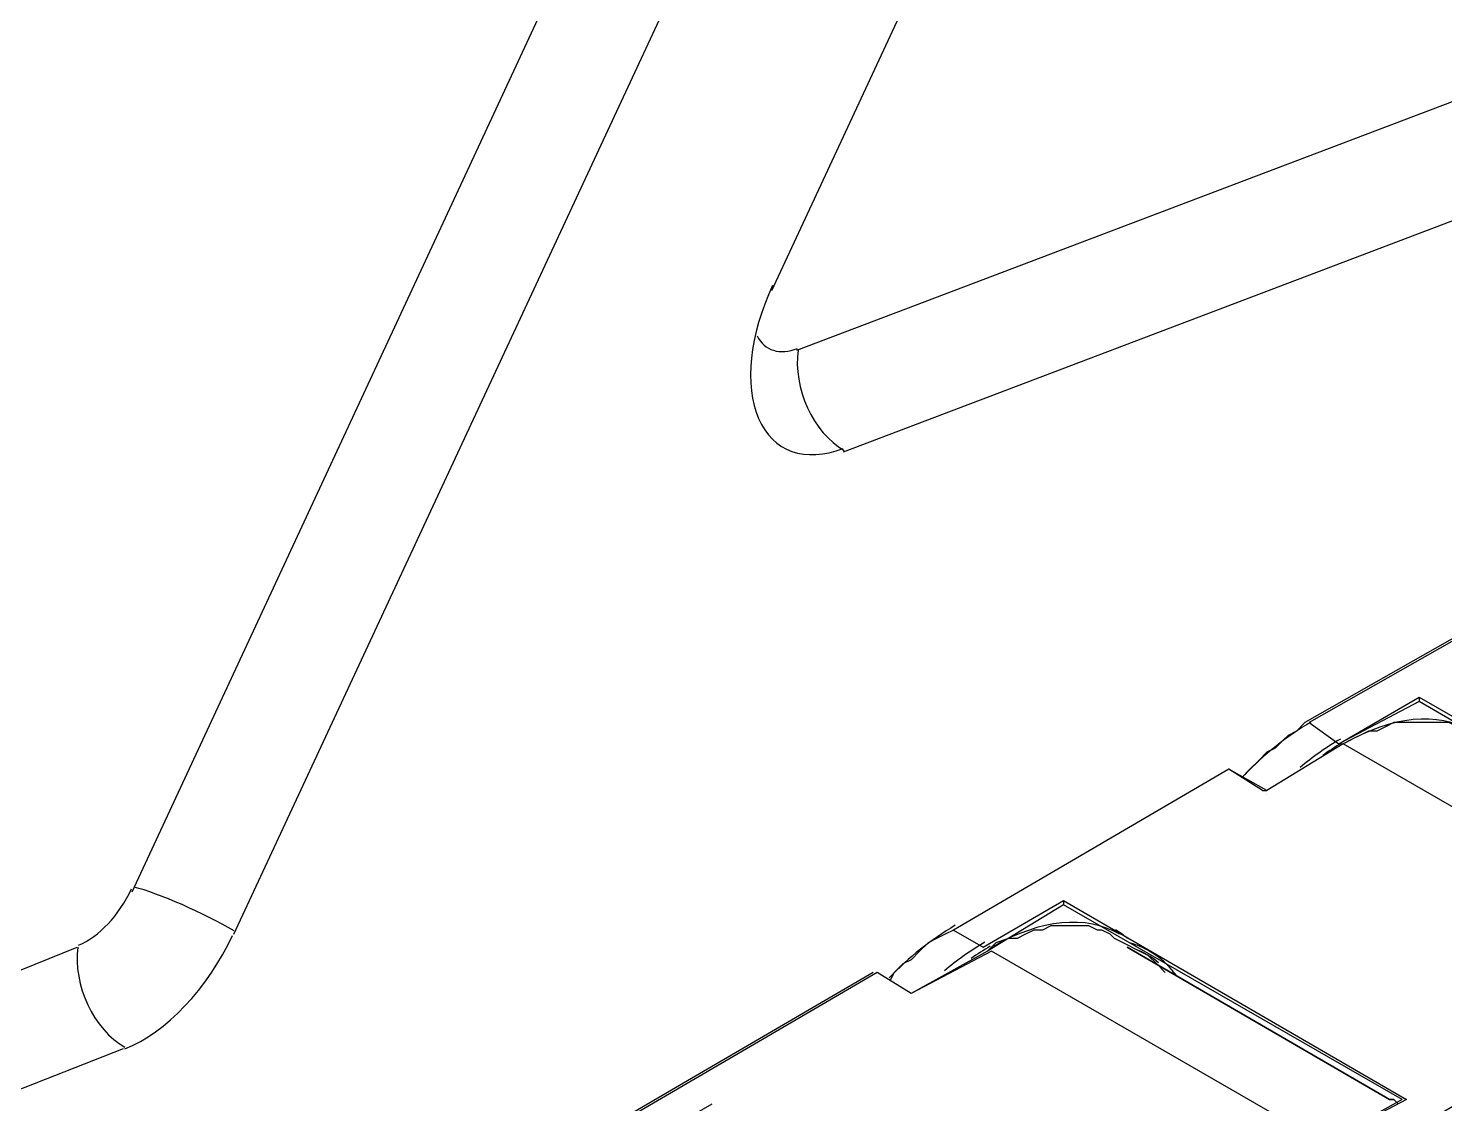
# Model space of a CAD drawing. Header units: inches. Extents: x 109 to 1721, y 29 to 669.
# Drawn here: x 1458.08 to 1465.05, y 320.24 to 325.53 of the extents above; entities that cross this region are included whole.
import ezdxf

# ---------------------------------------------------------------- set-up
doc = ezdxf.new("R2010")
doc.units = ezdxf.units.IN
doc.header["$LTSCALE"] = 0.0393700787401575
doc.header["$MEASUREMENT"] = 0
doc.layers.add('PDF3_Geometría', color=7, linetype='Continuous')

# ---------------------------------------------------------------- blocks, each defined once
blk = doc.blocks.new('OH3A1-1$-$ASSY$$CENTER$TUB_-_v2$-$copia1')
at = {"layer": 'PDF3_Geometría', "lineweight": -3}
for points in [[(17.03251817491319, 9.141688028971352), (17.37333763970269, 9.874991522894963)], [(17.05251905653211, 9.133355034722221), (17.39333852132161, 9.865825229220919)], [(17.43750678168403, 9.859994676378037), (17.15835147433811, 9.260019090440537)], [(17.16335042317708, 9.248341878255207), (17.43333943684896, 9.350837707519528)], [(17.17251756456163, 9.228341844346787), (17.4425065782335, 9.330837673611107)], [(17.34084404839409, 9.210839165581596), (17.32501135932074, 9.20167287190755), (17.31834496392144, 9.205839369032118), (17.26418050130208, 9.175007290310328), (17.27001359727647, 9.170840793185763), (17.28584628634983, 9.180007086859806)], [(17.31750996907552, 9.205839369032118), (17.26334550645616, 9.175007290310328), (17.26167890760633, 9.173340691460503), (17.26001230875651, 9.172507392035588), (17.25917900933159, 9.171674092610674), (17.25751241048177, 9.170007493760847), (17.25584581163194, 9.169174194335936), (17.25417921278211, 9.167507595486107), (17.25251261393229, 9.165840996636282), (17.25084601508246, 9.164174397786457)], [(17.28584459092882, 9.180006239149305), (17.28584459092882, 9.179172939724394)], [(17.28584798177083, 9.1800053914388), (17.35251193576389, 9.141673617892794), (17.33751254611545, 9.132507324218748), (17.34334564208984, 9.129174126519096), (17.3975101047092, 9.160006205240883), (17.39001040988498, 9.16417270236545), (17.40584309895833, 9.173338996039497)], [(17.28584459092882, 9.179172939724394), (17.27001190185547, 9.17083994547526)], [(17.35167778862847, 9.140840318467882), (17.28584713406033, 9.179172092013888)], [(17.29584418402778, 9.17333984375), (17.29417758517795, 9.17333984375), (17.29334428575304, 9.174173143174912), (17.29167768690321, 9.175006442599825), (17.29001108805339, 9.175006442599825), (17.28917778862847, 9.175006442599825), (17.28751118977864, 9.175006442599825), (17.28584459092882, 9.175006442599825), (17.28417799207899, 9.175006442599825), (17.28251139322917, 9.175006442599825), (17.28084479437933, 9.175006442599825), (17.2791781955295, 9.174173143174912), (17.27751159667969, 9.17333984375), (17.27584499782986, 9.17333984375), (17.27417839898003, 9.172506544325087), (17.27251180013021, 9.171673244900171), (17.27084520128038, 9.17083994547526), (17.25584581163194, 9.161673651801216)], [(17.26417880588108, 9.174173143174912), (17.26417880588108, 9.174173143174912)], [(17.27084350585937, 9.170839097764755), (17.25584411621094, 9.161672804090713), (17.24834442138672, 9.165839301215279), (17.19417995876736, 9.134173923068575), (17.20001305474175, 9.130840725368923), (17.2158457438151, 9.140007019042965)], [(17.27001274956597, 9.17083994547526), (17.27001274956597, 9.17083994547526)], [(17.27084520128038, 9.170006646050346), (17.27084520128038, 9.170006646050346)], [(17.33584425184461, 9.133340623643663), (17.27084689670138, 9.170839097764755)], [(17.24834357367621, 9.165839301215275), (17.19417911105686, 9.134173923068575), (17.19251251220702, 9.13334062364366), (17.1908459133572, 9.132507324218748), (17.18917931450738, 9.131674024793837), (17.18751271565755, 9.130007425944008), (17.18584611680773, 9.128340827094185), (17.1841795179579, 9.127507527669268), (17.18251291910807, 9.125840928819443), (17.18167961968316, 9.124174329969618)], [(17.25501166449653, 9.161673651801213), (17.24834526909722, 9.16584014892578)], [(17.24834526909722, 9.165006849500868), (17.24834526909722, 9.165006849500868)], [(17.24834526909722, 9.165006849500868), (17.24834526909722, 9.165006849500868)], [(17.25501166449653, 9.161672804090713), (17.25584496392144, 9.161672804090713)], [(17.25584581163194, 9.160839504665796), (17.25584581163194, 9.160839504665796)], [(17.21584404839409, 9.13917287190755), (17.20084465874566, 9.130006578233504)], [(17.2158457438151, 9.140006171332463), (17.2158457438151, 9.13917287190755)], [(17.21584743923611, 9.140005323621962), (17.28334469265408, 9.10084025065104), (17.26751200358073, 9.092507256401907), (17.27334509955512, 9.088340759277344), (17.32750956217448, 9.120006137424044), (17.32084316677517, 9.124172634548607), (17.33584255642361, 9.133338928222656)], [(17.28251139322916, 9.10084025065104), (17.2158474392361, 9.139172024197046)], [(17.21667819552951, 9.13917287190755), (17.21667819552951, 9.13917287190755)], [(17.22584364149305, 9.132506476508244), (17.22501034206814, 9.133339775933157), (17.22334374321831, 9.134173075358072), (17.2225104437934, 9.134173075358072), (17.22084384494357, 9.135006374782982), (17.21917724609374, 9.135006374782982), (17.21751064724392, 9.135006374782982), (17.21584404839409, 9.135006374782982), (17.21501074896918, 9.135006374782982), (17.21334415011935, 9.135006374782982), (17.21167755126953, 9.134173075358072), (17.2100109524197, 9.134173075358072), (17.20834435356987, 9.133339775933157), (17.20667775472005, 9.132506476508244), (17.20501115587022, 9.132506476508244), (17.20251125759548, 9.131673177083332), (17.20084465874566, 9.130006578233504), (17.18584526909722, 9.121673583984373), (17.17917887369791, 9.12584008110894)], [(17.19417826334635, 9.134173075358072), (17.19417826334635, 9.134173075358072)], [(17.23251173231336, 9.12917327880859), (17.22584533691406, 9.132506476508247)], [(16.95584615071614, 9.104173448350693), (17.02167680528428, 9.130839029947916)], [(17.20167711046007, 9.130005730523003), (17.18584442138672, 9.121672736273865), (17.17917802598741, 9.125839233398436), (17.12501356336805, 9.094173855251737), (17.13084665934244, 9.090840657552082), (17.1466793484158, 9.100006951226128)], [(17.20001220703125, 9.130839877658419), (17.20001220703125, 9.130839877658419)], [(17.20167880588108, 9.130006578233507), (17.20167880588108, 9.130006578233507)], [(17.26667785644531, 9.092507256401907), (17.20168050130208, 9.130005730523003)], [(17.2283460828993, 9.130839877658419), (17.2283460828993, 9.130839877658419)], [(17.2283460828993, 9.130839029947916), (17.28001064724392, 9.10084025065104), (17.28084394666883, 9.10084025065104), (17.28167724609375, 9.100006951226128)], [(17.28167724609375, 9.100006951226128), (17.28084394666884, 9.10084025065104), (17.28001064724392, 9.10084025065104), (17.22834608289931, 9.130839029947916)], [(17.2283460828993, 9.130006578233507), (17.2283460828993, 9.130006578233507)], [(17.2283460828993, 9.130006578233507), (17.2283460828993, 9.130006578233507)], [(17.23251173231336, 9.12917327880859), (17.23417833116319, 9.127506679958763), (17.23584493001302, 9.12584008110894)], [(17.1783447265625, 9.125839233398436), (17.12418026394314, 9.094173855251737), (17.12251366509331, 9.093340555826822), (17.12084706624349, 9.092507256401907), (17.11918046739366, 9.090840657552082), (17.11834716796875, 9.090007358127169), (17.11668056911892, 9.088340759277344), (17.11501397026909, 9.08750745985243), (17.11334737141927, 9.085840861002604), (17.11168077256944, 9.084174262152779)], [(17.17917887369791, 9.125006781684023), (17.17917887369791, 9.125006781684023)], [(17.17917887369791, 9.125006781684023), (17.17917887369791, 9.125006781684023)], [(17.18584526909722, 9.121672736273865), (17.18584526909722, 9.121672736273865)], [(17.18584526909722, 9.120839436848957), (17.18584526909722, 9.120839436848957)], [(16.96501329210069, 9.085006713867188), (17.03084394666883, 9.110838996039497)], [(17.28251139322916, 9.100839402940537), (17.26751200358072, 9.092506408691406), (17.2658454047309, 9.090839809841581), (17.26417880588107, 9.090006510416666), (17.26251220703124, 9.089173210991753), (17.26084560818142, 9.087506612141928), (17.25917900933159, 9.086673312717013), (17.25751241048177, 9.085006713867188), (17.25584581163194, 9.083340115017357), (17.25417921278211, 9.081673516167537)], [(17.2791781955295, 9.10084025065104), (17.2791781955295, 9.10084025065104)], [(17.28334554036458, 9.100839402940537), (17.28334554036458, 9.100839402940537)]]:
    blk.add_lwpolyline(points, dxfattribs=at)
for centre, radius, start, end in [((17.29494741841896, 9.123572319599395), 0.0598562751280529, 120.5557548149531, 136.5199067167472), ((17.29780466951097, 9.124534340753106), 0.0546455511144023, 120.1575894253247, 130.3610924672897), ((17.29578489266846, 9.12779002915761), 0.0500129210066089, 120.2798869253714, 125.3646337596107), ((17.22494857133114, 9.083572251752395), 0.0598562751671902, 120.5557548216219, 136.519906712855), ((17.21762649182832, 9.119619536720617), 0.016837211217631, 50.17935906082944, 59.97588292155013), ((17.22780412698336, 9.084535120640346), 0.0546455511235294, 120.1575894283894, 130.3610924686107), ((17.22661849711124, 9.087789961586118), 0.0500129207151082, 120.2798869108679, 125.364633774762), ((17.22426770943162, 9.11537141583422), 0.0169204138736695, 60.03652356660905, 73.60609737431284), ((17.22426777737639, 9.115394850296596), 0.0160672372898304, 50.21366069585003, 69.78325158983827), ((17.22406050403955, 9.11512171000275), 0.0172408018694788, 40.64605624709586, 59.85597331043017), ((17.22317260633043, 9.114254026744462), 0.0184806116323294, 36.77171936395725, 46.21637246796785)]:
    blk.add_arc(centre, radius, start, end, dxfattribs=at)
for points in [[(17.15857442220052, 9.261042277018227), (17.15402815225389, 9.251300313525727), (17.15298196495183, 9.241394461611641), (17.1558096262686, 9.23486334177546)], [(17.15553961859809, 9.251146952311196), (17.15698855887518, 9.248220496283638), (17.15997328885396, 9.247289029651215), (17.16350546752082, 9.248660531361898)], [(17.16359456380208, 9.248345269097221), (17.16253002654181, 9.240888049443562), (17.16659231207106, 9.232042159822251), (17.17266765284919, 9.228587259149126)], [(17.1558096262686, 9.23486334177546), (17.1586368721856, 9.228331502490573), (17.16493555078273, 9.226107213683443), (17.17245371767574, 9.228984613411374)], [(17.29605102539062, 9.173363579644096), (17.28944826126098, 9.177175924513074), (17.28050412589285, 9.17630822987747), (17.2711863079071, 9.170952189763385)], [(17.02199639214409, 9.131223890516493), (17.025976978302, 9.13283874660068), (17.02999359978569, 9.137099000930784), (17.03241231536865, 9.142271280076768)], [(17.05260552300347, 9.134003533257378), (17.04661156188117, 9.137535265180802), (17.03779202854665, 9.141407487729177), (17.03290715632205, 9.14265163259273)], [(17.22688462999132, 9.133363511827255), (17.22028186586168, 9.137175856696235), (17.21133773049354, 9.136308162060633), (17.20201991250779, 9.130952121946548)], [(17.03110758463541, 9.110777113172743), (17.03922324710422, 9.114024426990081), (17.04738830121358, 9.122644908905025), (17.05228405104022, 9.133133799320856)], [(17.0218505859375, 9.13081529405382), (17.02083839649624, 9.123375587887235), (17.02497683322673, 9.114557944476658), (17.03109442795647, 9.111120248582626)]]:
    blk.add_open_spline(points, degree=3, dxfattribs=at)

msp = doc.modelspace()

# ---------------------------------------------------------------- block references
at = {"xscale": 25, "yscale": 25, "zscale": 25}
msp.add_blockref('OH3A1-1$-$ASSY$$CENTER$TUB_-_v2$-$copia1', (1032.779706636086, 92.74013431403807), dxfattribs=at)

doc.saveas('drawing.dxf')
